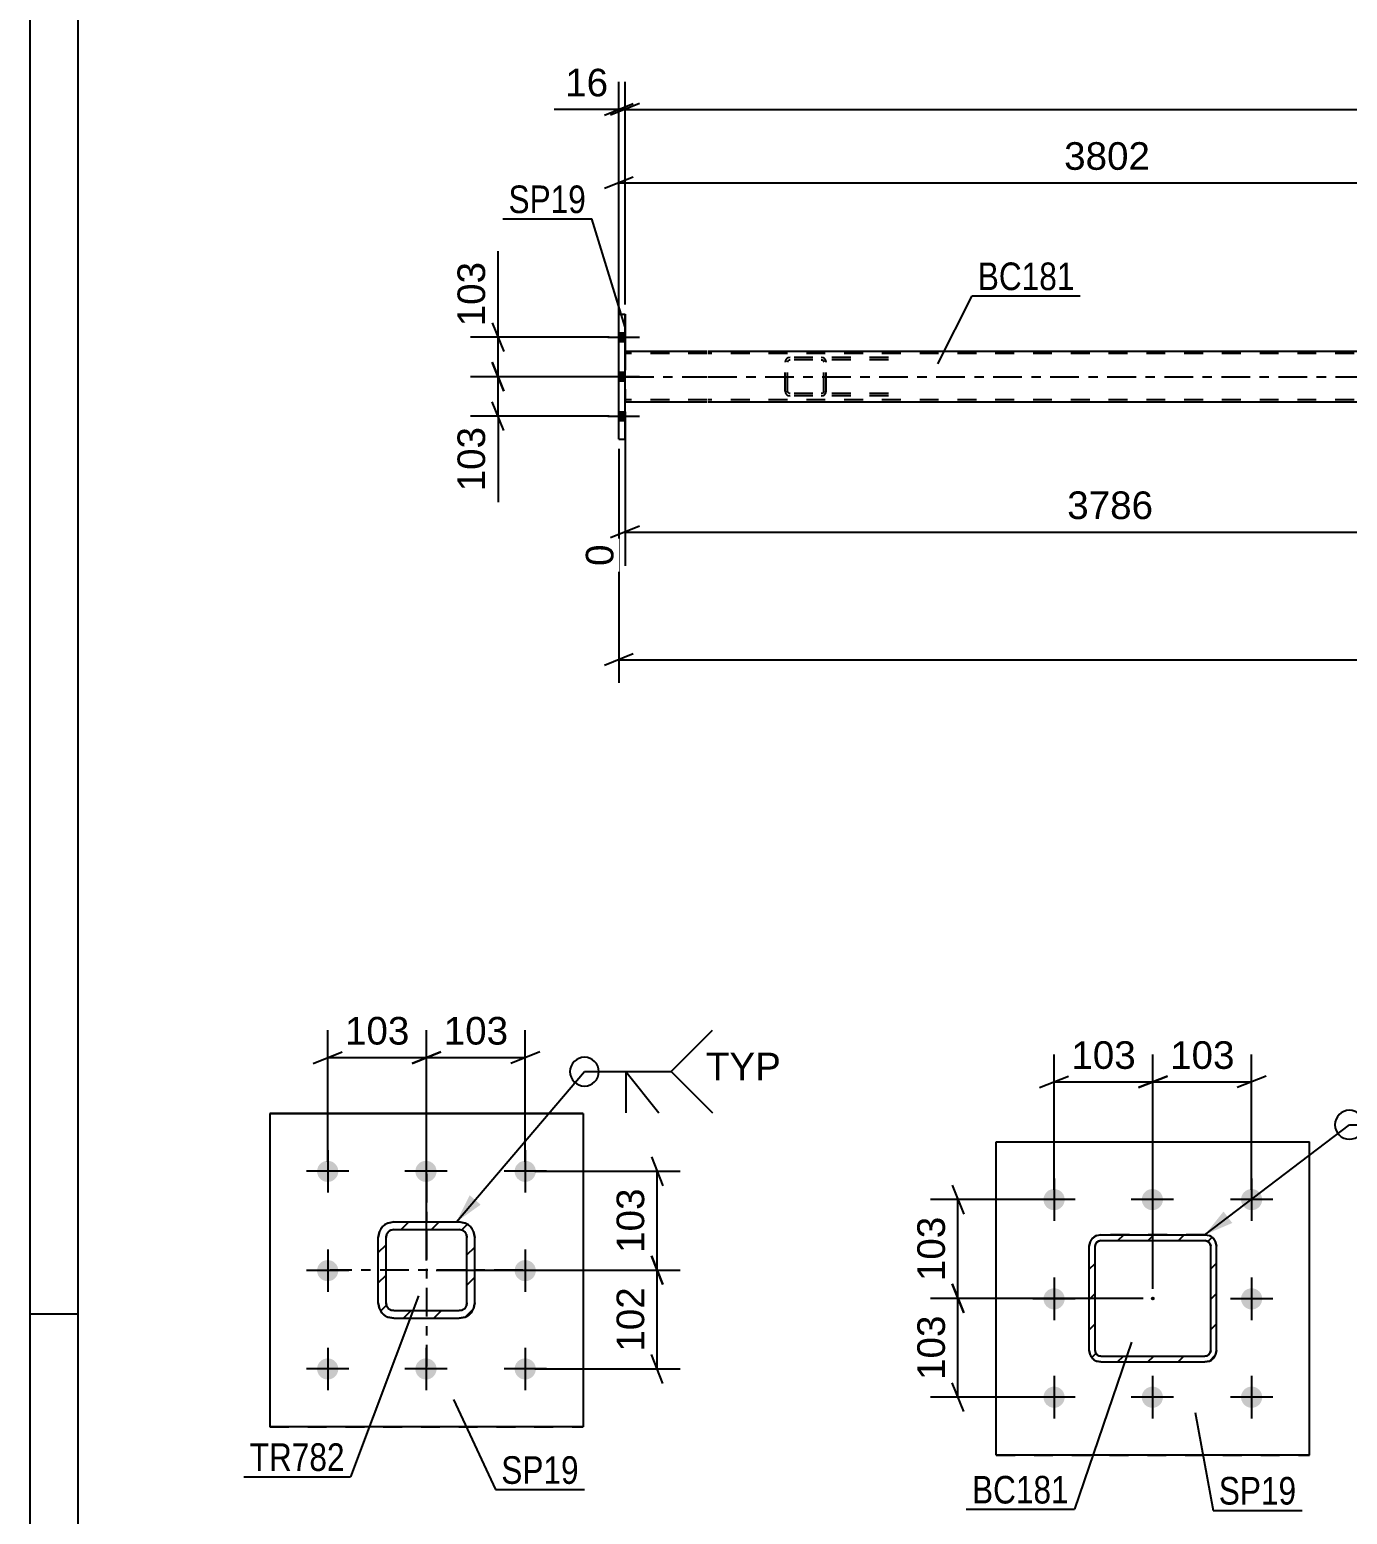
# Model space of a CAD drawing. Header units: millimetres. Extents: x 0 to 841, y 0 to 594.
# Drawn here: x 0 to 136.7, y 128.2 to 282.2 of the extents above; entities that cross this region are included whole.
import ezdxf

# ---------------------------------------------------------------- set-up
doc = ezdxf.new("R2010")
doc.units = ezdxf.units.MM
doc.linetypes.add('DXK_LINE_DOT2', pattern=[3.9198, 1.9599, -1.9599])
doc.linetypes.add('DXK_LINE_DOT3', pattern=[5.9187, 2.979, -0.9799, 0.9799, -0.9799])
doc.styles.add('Arial', font='ARIAL.TTF', dxfattribs={"height": 0.2})
doc.styles.add('Arial Narrow', font='ARIALN.TTF', dxfattribs={"height": 0.2})

# ---------------------------------------------------------------- blocks, each defined once
blk = doc.blocks.new('Unknown-318464264-1115')
at = {"color": 5, "linetype": 'Continuous'}
for p, q in [((0, 594), (0, 0)), ((5, 589), (5, 5)), ((5, 149), (0, 149))]:
    blk.add_line(p, q, dxfattribs=at)
blk = doc.blocks.new('Part-318464264-5339 - 5193')
at = {"linetype": 'Continuous'}
h = blk.add_hatch(dxfattribs=at)
h.set_pattern_fill('', scale=0.7, style=0, pattern_type=0)
h.set_pattern_definition([(45, (45.1884, 148.6788), (-1.57154, 1.57154), [])])
h.paths.add_polyline_path([(44.58, 148.56), (45.19, 148.68), (45.71, 149.03), (46.05, 149.54), (46.18, 150.16), (46.18, 156.96), (46.05, 157.57), (45.71, 158.09), (45.19, 158.44), (44.58, 158.56), (37.78, 158.56), (37.16, 158.44), (36.64, 158.09), (36.3, 157.57), (36.18, 156.96), (36.18, 150.16), (36.3, 149.54), (36.64, 149.03), (37.16, 148.68), (37.78, 148.56)])
h.paths.add_polyline_path([(37.78, 149.36), (37.47, 149.42), (37.21, 149.59), (37.04, 149.85), (36.98, 150.16), (36.98, 156.96), (37.04, 157.26), (37.21, 157.52), (37.47, 157.7), (37.78, 157.76), (44.58, 157.76), (44.88, 157.7), (45.14, 157.52), (45.32, 157.26), (45.38, 156.96), (45.38, 150.16), (45.32, 149.85), (45.14, 149.59), (44.88, 149.42), (44.58, 149.36)])
at = {"color": 7, "linetype": 'DXK_LINE_DOT3'}
for p, q in [((41.18, 163.56), (41.18, 143.56)), ((51.18, 153.56), (31.18, 153.56))]:
    blk.add_line(p, q, dxfattribs=at)
at = {"color": 7, "linetype": 'DXK_LINE_DOT2'}
for p, q in [((36.18, 156.96), (36.3, 157.57)), ((37.04, 157.26), (36.98, 156.96)), ((37.16, 158.44), (37.78, 158.56)), ((37.78, 157.76), (37.47, 157.7)), ((37.78, 158.56), (44.58, 158.56)), ((37.78, 157.76), (44.58, 157.76)), ((44.58, 158.56), (45.19, 158.44)), ((44.88, 157.7), (44.58, 157.76)), ((45.38, 156.96), (45.32, 157.26)), ((46.05, 157.57), (46.18, 156.96)), ((36.18, 150.16), (36.18, 156.96)), ((36.98, 150.16), (36.98, 156.96)), ((45.38, 150.16), (45.38, 156.96)), ((46.18, 150.16), (46.18, 156.96)), ((36.3, 149.54), (36.18, 150.16)), ((36.98, 150.16), (37.04, 149.85)), ((37.47, 149.42), (37.78, 149.36)), ((44.58, 149.36), (44.88, 149.42)), ((45.32, 149.85), (45.38, 150.16)), ((46.18, 150.16), (46.05, 149.54)), ((37.78, 148.56), (37.16, 148.68)), ((37.78, 149.36), (44.58, 149.36)), ((37.78, 148.56), (44.58, 148.56)), ((45.19, 148.68), (44.58, 148.56))]:
    blk.add_line(p, q, dxfattribs=at)
at = {"color": 2, "linetype": 'Continuous'}
for p, q in [((36.3, 157.57), (36.18, 156.96)), ((36.98, 156.96), (37.04, 157.26)), ((37.78, 158.56), (37.16, 158.44)), ((37.47, 157.7), (37.78, 157.76)), ((37.78, 158.56), (44.58, 158.56)), ((37.78, 157.76), (44.58, 157.76)), ((45.19, 158.44), (44.58, 158.56)), ((44.58, 157.76), (44.88, 157.7)), ((45.32, 157.26), (45.38, 156.96)), ((46.18, 156.96), (46.05, 157.57)), ((36.18, 150.16), (36.18, 156.96)), ((36.98, 150.16), (36.98, 156.96)), ((45.38, 150.16), (45.38, 156.96)), ((46.18, 150.16), (46.18, 156.96)), ((36.18, 150.16), (36.3, 149.54)), ((37.04, 149.85), (36.98, 150.16)), ((37.78, 149.36), (37.47, 149.42)), ((44.88, 149.42), (44.58, 149.36)), ((45.38, 150.16), (45.32, 149.85)), ((46.05, 149.54), (46.18, 150.16)), ((37.16, 148.68), (37.78, 148.56)), ((37.78, 149.36), (44.58, 149.36)), ((37.78, 148.56), (44.58, 148.56)), ((44.58, 148.56), (45.19, 148.68))]:
    blk.add_line(p, q, dxfattribs=at)
at = {"color": 7, "linetype": 'DXK_LINE_DOT2'}
for centre, radius, start, end in [((37.78, 156.96), 1.6, 112.5, 157.5), ((37.78, 156.96), 0.8, 112.5, 157.5), ((44.58, 156.96), 0.8, 22.5, 67.5), ((44.58, 156.96), 1.6, 22.5, 67.5), ((37.78, 150.16), 1.6, 202.5, 247.5), ((37.78, 150.16), 0.8, 202.5, 247.5), ((44.58, 150.16), 0.8, 292.5, 337.5), ((44.58, 150.16), 1.6, 292.5, 337.5)]:
    blk.add_arc(centre, radius, start, end, dxfattribs=at)
at = {"color": 2, "linetype": 'Continuous'}
for centre, radius, start, end in [((37.78, 156.96), 1.6, 112.5, 157.5), ((37.78, 156.96), 0.8, 112.5, 157.5), ((44.58, 156.96), 0.8, 22.5, 67.5), ((44.58, 156.96), 1.6, 22.5, 67.5), ((37.78, 150.16), 1.6, 202.5, 247.5), ((37.78, 150.16), 0.8, 202.5, 247.5), ((44.58, 150.16), 0.8, 292.5, 337.5), ((44.58, 150.16), 1.6, 292.5, 337.5)]:
    blk.add_arc(centre, radius, start, end, dxfattribs=at)
blk = doc.blocks.new('Bolt-318464264-5227 - 5193')
at = {"linetype": 'Continuous'}
for points in [[(30.93, 164.91), (31.15, 164.88), (31.37, 164.81), (31.57, 164.7), (31.74, 164.54), (31.88, 164.36), (31.97, 164.15), (32.02, 163.92), (32.02, 163.69), (31.97, 163.47), (31.88, 163.26), (31.74, 163.07), (31.57, 162.92), (31.37, 162.8), (31.15, 162.73), (30.93, 162.71), (30.7, 162.73), (30.48, 162.8), (30.28, 162.92), (30.11, 163.07), (29.97, 163.26), (29.88, 163.47), (29.83, 163.69), (29.83, 163.92), (29.88, 164.15), (29.97, 164.36), (30.11, 164.54), (30.28, 164.7), (30.48, 164.81), (30.7, 164.88)], [(41.13, 164.91), (41.35, 164.88), (41.57, 164.81), (41.77, 164.7), (41.94, 164.54), (42.08, 164.36), (42.17, 164.15), (42.22, 163.92), (42.22, 163.69), (42.17, 163.47), (42.08, 163.26), (41.94, 163.07), (41.77, 162.92), (41.57, 162.8), (41.35, 162.73), (41.13, 162.71), (40.9, 162.73), (40.68, 162.8), (40.48, 162.92), (40.31, 163.07), (40.17, 163.26), (40.08, 163.47), (40.03, 163.69), (40.03, 163.92), (40.08, 164.15), (40.17, 164.36), (40.31, 164.54), (40.48, 164.7), (40.68, 164.81), (40.9, 164.88)], [(51.43, 164.91), (51.65, 164.88), (51.87, 164.81), (52.07, 164.7), (52.24, 164.54), (52.38, 164.36), (52.47, 164.15), (52.52, 163.92), (52.52, 163.69), (52.47, 163.47), (52.38, 163.26), (52.24, 163.07), (52.07, 162.92), (51.87, 162.8), (51.65, 162.73), (51.43, 162.71), (51.2, 162.73), (50.98, 162.8), (50.78, 162.92), (50.61, 163.07), (50.47, 163.26), (50.38, 163.47), (50.33, 163.69), (50.33, 163.92), (50.38, 164.15), (50.47, 164.36), (50.61, 164.54), (50.78, 164.7), (50.98, 164.81), (51.2, 164.88)], [(30.93, 154.61), (31.15, 154.58), (31.37, 154.51), (31.57, 154.4), (31.74, 154.24), (31.88, 154.06), (31.97, 153.85), (32.02, 153.62), (32.02, 153.39), (31.97, 153.17), (31.88, 152.96), (31.74, 152.77), (31.57, 152.62), (31.37, 152.5), (31.15, 152.43), (30.93, 152.41), (30.7, 152.43), (30.48, 152.5), (30.28, 152.62), (30.11, 152.77), (29.97, 152.96), (29.88, 153.17), (29.83, 153.39), (29.83, 153.62), (29.88, 153.85), (29.97, 154.06), (30.11, 154.24), (30.28, 154.4), (30.48, 154.51), (30.7, 154.58)], [(51.43, 154.61), (51.65, 154.58), (51.87, 154.51), (52.07, 154.4), (52.24, 154.24), (52.38, 154.06), (52.47, 153.85), (52.52, 153.62), (52.52, 153.39), (52.47, 153.17), (52.38, 152.96), (52.24, 152.77), (52.07, 152.62), (51.87, 152.5), (51.65, 152.43), (51.43, 152.41), (51.2, 152.43), (50.98, 152.5), (50.78, 152.62), (50.61, 152.77), (50.47, 152.96), (50.38, 153.17), (50.33, 153.39), (50.33, 153.62), (50.38, 153.85), (50.47, 154.06), (50.61, 154.24), (50.78, 154.4), (50.98, 154.51), (51.2, 154.58)], [(30.93, 144.41), (31.15, 144.38), (31.37, 144.31), (31.57, 144.2), (31.74, 144.04), (31.88, 143.86), (31.97, 143.65), (32.02, 143.42), (32.02, 143.19), (31.97, 142.97), (31.88, 142.76), (31.74, 142.57), (31.57, 142.42), (31.37, 142.3), (31.15, 142.23), (30.93, 142.21), (30.7, 142.23), (30.48, 142.3), (30.28, 142.42), (30.11, 142.57), (29.97, 142.76), (29.88, 142.97), (29.83, 143.19), (29.83, 143.42), (29.88, 143.65), (29.97, 143.86), (30.11, 144.04), (30.28, 144.2), (30.48, 144.31), (30.7, 144.38)], [(41.13, 144.41), (41.35, 144.38), (41.57, 144.31), (41.77, 144.2), (41.94, 144.04), (42.08, 143.86), (42.17, 143.65), (42.22, 143.42), (42.22, 143.19), (42.17, 142.97), (42.08, 142.76), (41.94, 142.57), (41.77, 142.42), (41.57, 142.3), (41.35, 142.23), (41.13, 142.21), (40.9, 142.23), (40.68, 142.3), (40.48, 142.42), (40.31, 142.57), (40.17, 142.76), (40.08, 142.97), (40.03, 143.19), (40.03, 143.42), (40.08, 143.65), (40.17, 143.86), (40.31, 144.04), (40.48, 144.2), (40.68, 144.31), (40.9, 144.38)], [(51.43, 144.41), (51.65, 144.38), (51.87, 144.31), (52.07, 144.2), (52.24, 144.04), (52.38, 143.86), (52.47, 143.65), (52.52, 143.42), (52.52, 143.19), (52.47, 142.97), (52.38, 142.76), (52.24, 142.57), (52.07, 142.42), (51.87, 142.3), (51.65, 142.23), (51.43, 142.21), (51.2, 142.23), (50.98, 142.3), (50.78, 142.42), (50.61, 142.57), (50.47, 142.76), (50.38, 142.97), (50.33, 143.19), (50.33, 143.42), (50.38, 143.65), (50.47, 143.86), (50.61, 144.04), (50.78, 144.2), (50.98, 144.31), (51.2, 144.38)]]:
    blk.add_hatch(color=1, dxfattribs=at).paths.add_polyline_path(points)
at = {"color": 1, "linetype": 'Continuous'}
for p, q in [((30.93, 166.01), (30.93, 161.61)), ((41.13, 166.01), (41.13, 161.61)), ((51.43, 166.01), (51.43, 161.61)), ((33.13, 163.81), (28.73, 163.81)), ((43.33, 163.81), (38.93, 163.81)), ((53.63, 163.81), (49.23, 163.81)), ((30.93, 155.71), (30.93, 151.31)), ((51.43, 155.71), (51.43, 151.31)), ((33.13, 153.51), (28.73, 153.51)), ((53.63, 153.51), (49.23, 153.51)), ((30.93, 145.51), (30.93, 141.11)), ((41.13, 145.51), (41.13, 141.11)), ((51.43, 145.51), (51.43, 141.11)), ((33.13, 143.31), (28.73, 143.31)), ((43.33, 143.31), (38.93, 143.31)), ((53.63, 143.31), (49.23, 143.31))]:
    blk.add_line(p, q, dxfattribs=at)
blk = doc.blocks.new('Part-318464264-5354 - 5193')
at = {"color": 2, "linetype": 'Continuous'}
for p, q in [((24.93, 169.81), (24.93, 169.81)), ((24.93, 169.81), (57.43, 169.81)), ((57.43, 169.81), (24.93, 169.81)), ((24.93, 169.81), (24.93, 169.81)), ((24.93, 169.81), (24.93, 137.31)), ((57.43, 169.81), (57.43, 169.81)), ((57.43, 169.81), (57.43, 137.31)), ((57.43, 137.31), (24.93, 137.31))]:
    blk.add_line(p, q, dxfattribs=at)
at = {"color": 7, "linetype": 'DXK_LINE_DOT2'}
blk.add_line((24.93, 137.31), (57.43, 137.31), dxfattribs=at)
blk = doc.blocks.new('Bolt-318464264-5082 - 4964')
at = {"linetype": 'Continuous'}
for points in [[(106.31, 161.98), (106.54, 161.95), (106.76, 161.88), (106.95, 161.77), (107.13, 161.61), (107.26, 161.43), (107.35, 161.22), (107.4, 160.99), (107.4, 160.76), (107.35, 160.54), (107.26, 160.33), (107.13, 160.14), (106.95, 159.99), (106.76, 159.87), (106.54, 159.8), (106.31, 159.78), (106.08, 159.8), (105.86, 159.87), (105.66, 159.99), (105.49, 160.14), (105.36, 160.33), (105.26, 160.54), (105.21, 160.76), (105.21, 160.99), (105.26, 161.22), (105.36, 161.43), (105.49, 161.61), (105.66, 161.77), (105.86, 161.88), (106.08, 161.95)], [(116.51, 161.98), (116.74, 161.95), (116.96, 161.88), (117.15, 161.77), (117.33, 161.61), (117.46, 161.43), (117.55, 161.22), (117.6, 160.99), (117.6, 160.76), (117.55, 160.54), (117.46, 160.33), (117.33, 160.14), (117.15, 159.99), (116.96, 159.87), (116.74, 159.8), (116.51, 159.78), (116.28, 159.8), (116.06, 159.87), (115.86, 159.99), (115.69, 160.14), (115.56, 160.33), (115.46, 160.54), (115.41, 160.76), (115.41, 160.99), (115.46, 161.22), (115.56, 161.43), (115.69, 161.61), (115.86, 161.77), (116.06, 161.88), (116.28, 161.95)], [(126.81, 161.98), (127.04, 161.95), (127.26, 161.88), (127.45, 161.77), (127.63, 161.61), (127.76, 161.43), (127.85, 161.22), (127.9, 160.99), (127.9, 160.76), (127.85, 160.54), (127.76, 160.33), (127.63, 160.14), (127.45, 159.99), (127.26, 159.87), (127.04, 159.8), (126.81, 159.78), (126.58, 159.8), (126.36, 159.87), (126.16, 159.99), (125.99, 160.14), (125.86, 160.33), (125.76, 160.54), (125.71, 160.76), (125.71, 160.99), (125.76, 161.22), (125.86, 161.43), (125.99, 161.61), (126.16, 161.77), (126.36, 161.88), (126.58, 161.95)], [(106.31, 151.68), (106.54, 151.65), (106.76, 151.58), (106.95, 151.47), (107.13, 151.31), (107.26, 151.13), (107.35, 150.92), (107.4, 150.69), (107.4, 150.46), (107.35, 150.24), (107.26, 150.03), (107.13, 149.84), (106.95, 149.69), (106.76, 149.57), (106.54, 149.5), (106.31, 149.48), (106.08, 149.5), (105.86, 149.57), (105.66, 149.69), (105.49, 149.84), (105.36, 150.03), (105.26, 150.24), (105.21, 150.46), (105.21, 150.69), (105.26, 150.92), (105.36, 151.13), (105.49, 151.31), (105.66, 151.47), (105.86, 151.58), (106.08, 151.65)], [(126.81, 151.68), (127.04, 151.65), (127.26, 151.58), (127.45, 151.47), (127.63, 151.31), (127.76, 151.13), (127.85, 150.92), (127.9, 150.69), (127.9, 150.46), (127.85, 150.24), (127.76, 150.03), (127.63, 149.84), (127.45, 149.69), (127.26, 149.57), (127.04, 149.5), (126.81, 149.48), (126.58, 149.5), (126.36, 149.57), (126.16, 149.69), (125.99, 149.84), (125.86, 150.03), (125.76, 150.24), (125.71, 150.46), (125.71, 150.69), (125.76, 150.92), (125.86, 151.13), (125.99, 151.31), (126.16, 151.47), (126.36, 151.58), (126.58, 151.65)], [(106.31, 141.48), (106.54, 141.45), (106.76, 141.38), (106.95, 141.27), (107.13, 141.11), (107.26, 140.93), (107.35, 140.72), (107.4, 140.49), (107.4, 140.26), (107.35, 140.04), (107.26, 139.83), (107.13, 139.64), (106.95, 139.49), (106.76, 139.37), (106.54, 139.3), (106.31, 139.28), (106.08, 139.3), (105.86, 139.37), (105.66, 139.49), (105.49, 139.64), (105.36, 139.83), (105.26, 140.04), (105.21, 140.26), (105.21, 140.49), (105.26, 140.72), (105.36, 140.93), (105.49, 141.11), (105.66, 141.27), (105.86, 141.38), (106.08, 141.45)], [(116.51, 141.48), (116.74, 141.45), (116.96, 141.38), (117.15, 141.27), (117.33, 141.11), (117.46, 140.93), (117.55, 140.72), (117.6, 140.49), (117.6, 140.26), (117.55, 140.04), (117.46, 139.83), (117.33, 139.64), (117.15, 139.49), (116.96, 139.37), (116.74, 139.3), (116.51, 139.28), (116.28, 139.3), (116.06, 139.37), (115.86, 139.49), (115.69, 139.64), (115.56, 139.83), (115.46, 140.04), (115.41, 140.26), (115.41, 140.49), (115.46, 140.72), (115.56, 140.93), (115.69, 141.11), (115.86, 141.27), (116.06, 141.38), (116.28, 141.45)], [(126.81, 141.48), (127.04, 141.45), (127.26, 141.38), (127.45, 141.27), (127.63, 141.11), (127.76, 140.93), (127.85, 140.72), (127.9, 140.49), (127.9, 140.26), (127.85, 140.04), (127.76, 139.83), (127.63, 139.64), (127.45, 139.49), (127.26, 139.37), (127.04, 139.3), (126.81, 139.28), (126.58, 139.3), (126.36, 139.37), (126.16, 139.49), (125.99, 139.64), (125.86, 139.83), (125.76, 140.04), (125.71, 140.26), (125.71, 140.49), (125.76, 140.72), (125.86, 140.93), (125.99, 141.11), (126.16, 141.27), (126.36, 141.38), (126.58, 141.45)]]:
    blk.add_hatch(color=1, dxfattribs=at).paths.add_polyline_path(points)
at = {"color": 1, "linetype": 'Continuous'}
for p, q in [((106.31, 163.08), (106.31, 158.68)), ((116.51, 163.08), (116.51, 158.68)), ((126.81, 163.08), (126.81, 158.68)), ((108.51, 160.88), (104.11, 160.88)), ((118.71, 160.88), (114.31, 160.88)), ((129.01, 160.88), (124.61, 160.88)), ((106.31, 152.78), (106.31, 148.38)), ((126.81, 152.78), (126.81, 148.38)), ((108.51, 150.58), (104.11, 150.58)), ((129.01, 150.58), (124.61, 150.58)), ((106.31, 142.58), (106.31, 138.18)), ((116.51, 142.58), (116.51, 138.18)), ((126.81, 142.58), (126.81, 138.18)), ((108.51, 140.38), (104.11, 140.38)), ((118.71, 140.38), (114.31, 140.38)), ((129.01, 140.38), (124.61, 140.38))]:
    blk.add_line(p, q, dxfattribs=at)
blk = doc.blocks.new('Part-318464264-5014 - 4964')
at = {"color": 2, "linetype": 'Continuous'}
for p, q in [((100.31, 134.38), (100.31, 166.88)), ((100.31, 166.88), (132.81, 166.88)), ((132.81, 134.38), (132.81, 166.88)), ((100.31, 134.38), (100.31, 134.38)), ((132.81, 134.38), (100.31, 134.38)), ((132.81, 134.38), (132.81, 134.38))]:
    blk.add_line(p, q, dxfattribs=at)
at = {"color": 7, "linetype": 'DXK_LINE_DOT2'}
for p, q in [((100.31, 166.88), (132.81, 166.88)), ((100.31, 134.38), (132.81, 134.38))]:
    blk.add_line(p, q, dxfattribs=at)
blk = doc.blocks.new('Part-318464264-4998 - 4964')
at = {"linetype": 'Continuous'}
h = blk.add_hatch(dxfattribs=at)
h.set_pattern_fill('', scale=0.7, style=0, pattern_type=0)
h.set_pattern_definition([(45, (122.417, 144.1174), (-1.57154, 1.57154), [])])
h.paths.add_polyline_path([(121.96, 144.03), (122.42, 144.12), (122.81, 144.38), (123.07, 144.77), (123.16, 145.23), (123.16, 156.03), (123.07, 156.49), (122.81, 156.87), (122.42, 157.13), (121.96, 157.23), (111.16, 157.23), (110.7, 157.13), (110.31, 156.87), (110.05, 156.49), (109.96, 156.03), (109.96, 145.23), (110.05, 144.77), (110.31, 144.38), (110.7, 144.12), (111.16, 144.03)])
h.paths.add_polyline_path([(111.16, 144.63), (110.93, 144.67), (110.73, 144.8), (110.6, 145), (110.56, 145.23), (110.56, 156.03), (110.6, 156.26), (110.73, 156.45), (110.93, 156.58), (111.16, 156.63), (121.96, 156.63), (122.19, 156.58), (122.38, 156.45), (122.51, 156.26), (122.56, 156.03), (122.56, 145.23), (122.51, 145), (122.38, 144.8), (122.19, 144.67), (121.96, 144.63)])
blk.add_hatch(color=246, dxfattribs=at).paths.add_polyline_path([(116.56, 150.53, -1), (116.56, 150.73, -1)])
at = {"color": 7, "linetype": 'DXK_LINE_DOT2'}
for p, q in [((110.7, 157.14), (111.16, 157.23)), ((121.96, 157.23), (111.16, 157.23)), ((111.16, 157.23), (111.16, 157.23)), ((121.96, 157.23), (122.42, 157.14)), ((122.42, 157.14), (122.42, 157.14)), ((109.96, 156.03), (110.05, 156.49)), ((109.96, 145.23), (109.96, 156.03)), ((110.6, 156.26), (110.56, 156.03)), ((110.56, 145.23), (110.56, 156.03)), ((110.73, 156.45), (110.6, 156.26)), ((110.93, 156.58), (110.73, 156.45)), ((111.16, 156.63), (110.93, 156.58)), ((111.16, 156.63), (121.96, 156.63)), ((122.19, 156.58), (121.96, 156.63)), ((122.38, 156.45), (122.19, 156.58)), ((122.51, 156.26), (122.38, 156.45)), ((122.56, 156.03), (122.51, 156.26)), ((122.56, 145.23), (122.56, 156.03)), ((123.07, 156.49), (123.16, 156.03)), ((123.16, 145.23), (123.16, 156.03)), ((110.05, 144.77), (109.96, 145.23)), ((110.56, 145.23), (110.6, 145)), ((110.6, 145), (110.73, 144.8)), ((110.73, 144.8), (110.93, 144.67)), ((122.19, 144.67), (122.38, 144.8)), ((122.38, 144.8), (122.51, 145)), ((122.51, 145), (122.56, 145.23)), ((123.16, 145.23), (123.07, 144.77)), ((111.16, 144.03), (110.7, 144.12)), ((110.93, 144.67), (111.16, 144.63)), ((111.16, 144.63), (121.96, 144.63)), ((111.16, 144.03), (121.96, 144.03)), ((121.96, 144.63), (122.19, 144.67)), ((122.42, 144.12), (121.96, 144.03))]:
    blk.add_line(p, q, dxfattribs=at)
at = {"color": 2, "linetype": 'Continuous'}
for p, q in [((111.16, 157.23), (110.7, 157.13)), ((111.16, 157.23), (111.16, 157.23)), ((111.16, 157.23), (121.96, 157.23)), ((121.96, 157.23), (121.96, 157.23)), ((122.42, 157.13), (121.96, 157.23)), ((110.05, 156.49), (109.96, 156.03)), ((109.96, 156.03), (109.96, 156.03)), ((109.96, 145.23), (109.96, 156.03)), ((110.56, 156.03), (110.6, 156.26)), ((110.56, 156.03), (110.56, 156.03)), ((110.56, 145.23), (110.56, 156.03)), ((110.6, 156.26), (110.73, 156.45)), ((110.73, 156.45), (110.93, 156.58)), ((110.93, 156.58), (111.16, 156.63)), ((111.16, 156.63), (111.16, 156.63)), ((111.16, 156.63), (121.96, 156.63)), ((121.96, 156.63), (121.96, 156.63)), ((121.96, 156.63), (122.19, 156.58)), ((122.19, 156.58), (122.38, 156.45)), ((122.38, 156.45), (122.51, 156.26)), ((122.51, 156.26), (122.56, 156.03)), ((122.56, 156.03), (122.56, 156.03)), ((122.56, 145.23), (122.56, 156.03)), ((123.16, 156.03), (123.07, 156.49)), ((123.16, 156.03), (123.16, 156.03)), ((123.16, 145.23), (123.16, 156.03)), ((109.96, 145.23), (109.96, 145.23)), ((109.96, 145.23), (110.05, 144.77)), ((110.56, 145.23), (110.56, 145.23)), ((110.6, 145), (110.56, 145.23)), ((110.73, 144.8), (110.6, 145)), ((110.93, 144.67), (110.73, 144.8)), ((122.38, 144.8), (122.19, 144.67)), ((122.51, 145), (122.38, 144.8)), ((122.56, 145.23), (122.51, 145)), ((122.56, 145.23), (122.56, 145.23)), ((123.07, 144.77), (123.16, 145.23)), ((123.16, 145.23), (123.16, 145.23)), ((110.7, 144.12), (111.16, 144.03)), ((111.16, 144.63), (110.93, 144.67)), ((111.16, 144.63), (111.16, 144.63)), ((111.16, 144.63), (121.96, 144.63)), ((111.16, 144.03), (111.16, 144.03)), ((111.16, 144.03), (121.96, 144.03)), ((122.19, 144.67), (121.96, 144.63)), ((121.96, 144.63), (121.96, 144.63)), ((121.96, 144.03), (122.42, 144.12)), ((121.96, 144.03), (121.96, 144.03))]:
    blk.add_line(p, q, dxfattribs=at)
at = {"color": 7, "linetype": 'DXK_LINE_DOT3'}
blk.add_line((116.56, 150.63), (116.56, 150.63), dxfattribs=at)
at = {"color": 246, "linetype": 'DXK_LINE_DOT2'}
blk.add_line((116.56, 150.63), (116.56, 150.63), dxfattribs=at)
at = {"color": 246, "linetype": 'Continuous'}
blk.add_circle((116.56, 150.63), 0.1, dxfattribs=at)
at = {"color": 7, "linetype": 'DXK_LINE_DOT2'}
for centre, start, end in [((111.16, 156.03), 112.5, 157.5), ((121.96, 156.03), 22.5, 67.5), ((111.16, 145.23), 202.5, 247.5), ((121.96, 145.23), 292.5, 337.5)]:
    blk.add_arc(centre, 1.2, start, end, dxfattribs=at)
at = {"color": 2, "linetype": 'Continuous'}
for centre, start, end in [((111.16, 156.03), 112.5, 157.5), ((121.96, 156.03), 22.5, 67.5), ((111.16, 145.23), 202.5, 247.5), ((121.96, 145.23), 292.5, 337.5)]:
    blk.add_arc(centre, 1.2, start, end, dxfattribs=at)
blk = doc.blocks.new('Part-318464264-4550 - 4418')
at = {"color": 2, "linetype": 'Continuous'}
for p, q in [((61.78, 248.85), (61.78, 248.89)), ((61.78, 248.89), (70.3, 248.89)), ((70.4, 248.89), (729.33, 248.89)), ((61.78, 243.61), (61.78, 243.64)), ((70.3, 243.61), (61.78, 243.61)), ((161.65, 243.61), (70.4, 243.61))]:
    blk.add_line(p, q, dxfattribs=at)
at = {"color": 7, "linetype": 'DXK_LINE_DOT2'}
for p, q in [((61.78, 248.89), (61.78, 248.85)), ((61.78, 248.85), (61.78, 248.75)), ((61.78, 248.75), (61.78, 248.85)), ((61.78, 248.75), (61.78, 248.59)), ((61.78, 248.59), (61.78, 248.75)), ((70.3, 248.65), (61.78, 248.65)), ((61.78, 248.63), (61.78, 248.65)), ((61.78, 248.63), (61.78, 248.65)), ((61.78, 248.5), (61.78, 248.63)), ((61.78, 248.59), (61.78, 248.63)), ((61.78, 243.9), (61.78, 248.59)), ((61.78, 243.9), (61.78, 248.59)), ((61.78, 248.58), (61.78, 248.59)), ((61.78, 248.5), (61.78, 248.58)), ((61.78, 244), (61.78, 248.5)), ((61.78, 244), (61.78, 248.5)), ((729.33, 248.65), (70.4, 248.65)), ((61.78, 244), (61.78, 243.92)), ((61.78, 243.92), (61.78, 244)), ((61.78, 243.92), (61.78, 243.87)), ((61.78, 243.87), (61.78, 243.92)), ((61.78, 243.9), (61.78, 243.75)), ((61.78, 243.75), (61.78, 243.9)), ((61.78, 243.87), (61.78, 243.85)), ((61.78, 243.85), (61.78, 243.87)), ((70.3, 243.85), (61.78, 243.85)), ((61.78, 243.75), (61.78, 243.64)), ((61.78, 243.64), (61.78, 243.75)), ((61.78, 243.64), (61.78, 243.61)), ((61.78, 243.61), (61.78, 243.61)), ((729.33, 243.85), (70.4, 243.85))]:
    blk.add_line(p, q, dxfattribs=at)
at = {"color": 7, "linetype": 'DXK_LINE_DOT3'}
for p, q in [((61.78, 246.25), (70.3, 246.25)), ((70.4, 246.25), (729.33, 246.25))]:
    blk.add_line(p, q, dxfattribs=at)
blk = doc.blocks.new('Part-318464264-4441 - 4418')
at = {"color": 7, "linetype": 'DXK_LINE_DOT2'}
for p, q in [((78.91, 248.25), (78.71, 248.21)), ((78.73, 247.94), (78.81, 247.99)), ((78.81, 247.99), (78.91, 248.01)), ((89.12, 248.25), (78.91, 248.25)), ((89.12, 248.01), (78.91, 248.01)), ((82.34, 248.21), (82.15, 248.25)), ((82.15, 248.01), (82.24, 247.99)), ((82.24, 247.99), (82.33, 247.94)), ((78.44, 247.95), (78.4, 247.77)), ((78.4, 244.73), (78.4, 247.77)), ((78.65, 247.77), (78.67, 247.86)), ((78.65, 244.73), (78.65, 247.77)), ((78.67, 247.86), (78.73, 247.94)), ((82.33, 247.94), (82.38, 247.86)), ((82.38, 247.86), (82.4, 247.77)), ((82.4, 244.73), (82.4, 247.77)), ((82.66, 247.77), (82.62, 247.95)), ((82.66, 244.73), (82.66, 247.77)), ((78.4, 244.73), (78.44, 244.54)), ((78.67, 244.64), (78.65, 244.73)), ((78.73, 244.56), (78.67, 244.64)), ((78.71, 244.28), (78.91, 244.25)), ((78.81, 244.51), (78.73, 244.56)), ((78.91, 244.49), (78.81, 244.51)), ((89.12, 244.49), (78.91, 244.49)), ((89.12, 244.25), (78.91, 244.25)), ((82.24, 244.51), (82.15, 244.49)), ((82.15, 244.25), (82.34, 244.28)), ((82.33, 244.56), (82.24, 244.51)), ((82.38, 244.64), (82.33, 244.56)), ((82.4, 244.73), (82.38, 244.64)), ((82.62, 244.54), (82.66, 244.73))]:
    blk.add_line(p, q, dxfattribs=at)
for centre, start, end in [((78.89, 247.75), 110.7583, 155.6801), ((82.16, 247.75), 24.3199, 69.2417), ((78.89, 244.75), 204.3199, 249.2417), ((82.16, 244.75), 290.7583, 335.6801)]:
    blk.add_arc(centre, 0.496, start, end, dxfattribs=at)
blk = doc.blocks.new('Bolt-318464264-4484 - 4418')
at = {"linetype": 'Continuous'}
for points in [[(61.78, 249.91), (61.78, 250.79), (61.14, 250.79), (61.14, 249.91)], [(61.78, 249.91), (61.78, 250.79), (61.14, 250.79), (61.14, 249.91)], [(61.78, 249.91), (61.78, 250.79), (61.14, 250.79), (61.14, 249.91)], [(61.78, 245.83), (61.78, 246.71), (61.14, 246.71), (61.14, 245.83)], [(61.78, 245.83), (61.78, 246.71), (61.14, 246.71), (61.14, 245.83)], [(61.78, 241.71), (61.78, 242.59), (61.14, 242.59), (61.14, 241.71)], [(61.78, 241.71), (61.78, 242.59), (61.14, 242.59), (61.14, 241.71)], [(61.78, 241.71), (61.78, 242.59), (61.14, 242.59), (61.14, 241.71)]]:
    blk.add_hatch(color=1, dxfattribs=at).paths.add_polyline_path(points)
at = {"color": 1, "linetype": 'Continuous'}
for p, q in [((59.98, 250.35), (63.3, 250.35)), ((59.98, 250.35), (63.3, 250.35)), ((59.98, 250.35), (63.3, 250.35)), ((61.14, 250.79), (61.78, 250.79)), ((61.14, 250.79), (61.78, 250.79)), ((61.14, 250.79), (61.78, 250.79)), ((61.14, 249.91), (61.78, 249.91)), ((61.14, 249.91), (61.78, 249.91)), ((61.14, 249.91), (61.78, 249.91)), ((61.14, 246.71), (61.78, 246.71)), ((61.14, 246.71), (61.78, 246.71)), ((59.98, 246.27), (63.3, 246.27)), ((59.98, 246.27), (63.3, 246.27)), ((61.14, 245.83), (61.78, 245.83)), ((61.14, 245.83), (61.78, 245.83)), ((59.98, 242.15), (63.3, 242.15)), ((59.98, 242.15), (63.3, 242.15)), ((59.98, 242.15), (63.3, 242.15)), ((61.14, 242.59), (61.78, 242.59)), ((61.14, 242.59), (61.78, 242.59)), ((61.14, 242.59), (61.78, 242.59)), ((61.14, 241.71), (61.78, 241.71)), ((61.14, 241.71), (61.78, 241.71)), ((61.14, 241.71), (61.78, 241.71))]:
    blk.add_line(p, q, dxfattribs=at)
blk = doc.blocks.new('Part-318464264-4620 - 4418')
at = {"color": 2, "linetype": 'Continuous'}
for p, q in [((61.14, 252.75), (61.78, 252.75)), ((61.14, 239.75), (61.14, 252.75)), ((61.78, 252.75), (61.78, 248.89)), ((61.78, 239.75), (61.78, 252.75)), ((61.78, 239.75), (61.78, 243.61)), ((61.14, 239.75), (61.78, 239.75))]:
    blk.add_line(p, q, dxfattribs=at)
at = {"color": 7, "linetype": 'DXK_LINE_DOT2'}
for p, q in [((61.14, 239.75), (61.14, 252.75)), ((61.78, 248.89), (61.78, 243.61))]:
    blk.add_line(p, q, dxfattribs=at)
blk = doc.blocks.new('StraightDimension-318464264-5392 - 5193')
at = {"color": 7, "linetype": 'Continuous'}
for p, q in [((41.18, 154.56), (41.18, 178.46)), ((51.43, 164.81), (51.43, 178.46)), ((39.68, 175.01), (42.68, 176.21)), ((41.18, 175.61), (51.43, 175.61)), ((52.93, 176.21), (49.93, 175.01))]:
    blk.add_line(p, q, dxfattribs=at)
at = {"color": 0}
blk.add_wipeout([(50.24, 176.36), (50.24, 180.56), (42.37, 180.56), (42.37, 176.36)], dxfattribs=at)
at = {"color": 3, "style": 'Arial'}
blk.add_text('103', height=2.865, dxfattribs=at).set_placement((42.97, 176.96))
blk = doc.blocks.new('StraightDimension-318464264-5375 - 5193')
at = {"color": 7, "linetype": 'Continuous'}
for p, q in [((30.93, 164.81), (30.93, 178.46)), ((41.18, 154.56), (41.18, 178.46)), ((29.43, 175.01), (32.43, 176.21)), ((30.93, 175.61), (41.18, 175.61)), ((42.68, 176.21), (39.68, 175.01))]:
    blk.add_line(p, q, dxfattribs=at)
at = {"color": 0}
blk.add_wipeout([(39.99, 176.36), (39.99, 180.56), (32.12, 180.56), (32.12, 176.36)], dxfattribs=at)
at = {"color": 3, "style": 'Arial'}
blk.add_text('103', height=2.865, dxfattribs=at).set_placement((32.72, 176.96))
blk = doc.blocks.new('StraightDimension-318464264-5410 - 5193')
at = {"color": 7, "linetype": 'Continuous'}
for p, q in [((64.52, 155.06), (65.72, 152.06)), ((42.18, 153.56), (67.52, 153.56)), ((65.12, 143.31), (65.12, 153.56)), ((65.72, 141.81), (64.52, 144.81)), ((52.43, 143.31), (67.52, 143.31))]:
    blk.add_line(p, q, dxfattribs=at)
at = {"color": 0}
blk.add_wipeout([(64.37, 152.37), (60.17, 152.37), (60.17, 144.5), (64.37, 144.5)], dxfattribs=at)
at = {"color": 3, "style": 'Arial'}
blk.add_text('102', height=2.865, rotation=90.0002, dxfattribs=at).set_placement((63.77, 145.1))
blk = doc.blocks.new('StraightDimension-318464264-5427 - 5193')
at = {"color": 7, "linetype": 'Continuous'}
for p, q in [((64.52, 165.31), (65.72, 162.31)), ((52.43, 163.81), (67.52, 163.81)), ((65.12, 153.56), (65.12, 163.81)), ((65.72, 152.06), (64.52, 155.06)), ((42.18, 153.56), (67.52, 153.56))]:
    blk.add_line(p, q, dxfattribs=at)
at = {"color": 0}
blk.add_wipeout([(64.37, 162.62), (60.17, 162.62), (60.17, 154.75), (64.37, 154.75)], dxfattribs=at)
at = {"color": 3, "style": 'Arial'}
blk.add_text('103', height=2.865, rotation=90.0002, dxfattribs=at).set_placement((63.77, 155.35))
blk = doc.blocks.new('StraightDimension-318464264-5163 - 4964')
at = {"color": 7, "linetype": 'Continuous'}
for p, q in [((95.73, 152.13), (96.93, 149.13)), ((115.56, 150.63), (93.48, 150.63)), ((96.33, 140.38), (96.33, 150.63)), ((96.93, 138.88), (95.73, 141.88)), ((105.31, 140.38), (93.48, 140.38))]:
    blk.add_line(p, q, dxfattribs=at)
at = {"color": 0}
blk.add_wipeout([(95.58, 149.44), (91.38, 149.44), (91.38, 141.57), (95.58, 141.57)], dxfattribs=at)
at = {"color": 3, "style": 'Arial'}
blk.add_text('103', height=2.865, rotation=90.0002, dxfattribs=at).set_placement((94.98, 142.17))
blk = doc.blocks.new('StraightDimension-318464264-5146 - 4964')
at = {"color": 7, "linetype": 'Continuous'}
for p, q in [((116.56, 151.63), (116.56, 175.94)), ((126.81, 161.88), (126.81, 175.94)), ((115.06, 172.49), (118.06, 173.69)), ((116.56, 173.09), (126.81, 173.09)), ((128.31, 173.69), (125.31, 172.49))]:
    blk.add_line(p, q, dxfattribs=at)
at = {"color": 0}
blk.add_wipeout([(125.62, 173.84), (125.62, 178.04), (117.75, 178.04), (117.75, 173.84)], dxfattribs=at)
at = {"color": 3, "style": 'Arial'}
blk.add_text('103', height=2.865, dxfattribs=at).set_placement((118.35, 174.44))
blk = doc.blocks.new('StraightDimension-318464264-5154 - 4964')
at = {"color": 7, "linetype": 'Continuous'}
for p, q in [((106.31, 161.88), (106.31, 175.94)), ((116.56, 151.63), (116.56, 175.94)), ((104.81, 172.49), (107.81, 173.69)), ((106.31, 173.09), (116.56, 173.09)), ((118.06, 173.69), (115.06, 172.49))]:
    blk.add_line(p, q, dxfattribs=at)
at = {"color": 0}
blk.add_wipeout([(115.37, 173.84), (115.37, 178.04), (107.5, 178.04), (107.5, 173.84)], dxfattribs=at)
at = {"color": 3, "style": 'Arial'}
blk.add_text('103', height=2.865, dxfattribs=at).set_placement((108.1, 174.44))
blk = doc.blocks.new('StraightDimension-318464264-5171 - 4964')
at = {"color": 7, "linetype": 'Continuous'}
for p, q in [((95.73, 162.38), (96.93, 159.38)), ((105.31, 160.88), (93.48, 160.88)), ((96.33, 150.63), (96.33, 160.88)), ((96.93, 149.13), (95.73, 152.13)), ((115.56, 150.63), (93.48, 150.63))]:
    blk.add_line(p, q, dxfattribs=at)
at = {"color": 0}
blk.add_wipeout([(95.58, 159.69), (91.38, 159.69), (91.38, 151.82), (95.58, 151.82)], dxfattribs=at)
at = {"color": 3, "style": 'Arial'}
blk.add_text('103', height=2.865, rotation=90.0002, dxfattribs=at).set_placement((94.98, 152.42))
blk = doc.blocks.new('StraightDimension-318464264-4846 - 4418')
at = {"color": 7, "linetype": 'Continuous'}
for p, q in [((48.01, 251.85), (49.21, 248.85)), ((60.14, 250.35), (45.76, 250.35)), ((48.61, 246.25), (48.61, 250.35)), ((49.21, 244.75), (48.01, 247.75)), ((60.14, 246.25), (45.76, 246.25))]:
    blk.add_line(p, q, dxfattribs=at)
at = {"color": 0}
blk.add_wipeout([(47.86, 258.74), (43.66, 258.74), (43.66, 250.87), (47.86, 250.87)], dxfattribs=at)
at = {"color": 7, "linetype": 'Continuous'}
blk.add_line((48.61, 250.35), (48.61, 259.27), dxfattribs=at)
blk.add_line((48.61, 250.35), (48.61, 259.27), dxfattribs=at)
at = {"color": 3, "style": 'Arial'}
blk.add_text('103', height=2.865, rotation=90.0002, dxfattribs=at).set_placement((47.26, 251.47))
blk = doc.blocks.new('StraightDimension-318464264-4829 - 4418')
at = {"color": 7, "linetype": 'Continuous'}
for p, q in [((61.14, 249.02), (61.14, 269.21)), ((162.45, 250.29), (162.45, 269.21)), ((62.64, 266.96), (59.64, 265.76)), ((160.95, 265.76), (163.95, 266.96)), ((61.14, 266.36), (162.45, 266.36))]:
    blk.add_line(p, q, dxfattribs=at)
at = {"color": 0}
blk.add_wipeout([(116.84, 267.11), (116.84, 271.31), (106.75, 271.31), (106.75, 267.11)], dxfattribs=at)
at = {"color": 3, "style": 'Arial'}
blk.add_text('3802', height=2.865, dxfattribs=at).set_placement((107.35, 267.71))
blk = doc.blocks.new('StraightDimension-318464264-12188 - 4418')
at = {"color": 7, "linetype": 'Continuous'}
for p, q in [((61.14, 253.75), (61.14, 276.83)), ((61.78, 253.75), (61.78, 276.83)), ((59.64, 273.38), (62.64, 274.58)), ((63.28, 274.58), (60.28, 273.38)), ((61.14, 273.98), (61.78, 273.98))]:
    blk.add_line(p, q, dxfattribs=at)
at = {"color": 0}
blk.add_wipeout([(60.62, 274.73), (60.62, 278.93), (54.97, 278.93), (54.97, 274.73)], dxfattribs=at)
at = {"color": 7, "linetype": 'Continuous'}
blk.add_line((61.14, 273.98), (54.44, 273.98), dxfattribs=at)
blk.add_line((61.14, 273.98), (54.44, 273.98), dxfattribs=at)
at = {"color": 3, "style": 'Arial'}
blk.add_text('16', height=2.865, dxfattribs=at).set_placement((55.57, 275.33))
blk = doc.blocks.new('StraightDimension-318464264-4717 - 4418')
at = {"color": 7, "linetype": 'Continuous'}
for p, q in [((61.14, 238.75), (61.14, 214.48)), ((62.64, 217.48), (59.64, 216.28)), ((61.14, 216.88), (738.59, 216.88))]:
    blk.add_line(p, q, dxfattribs=at)
blk = doc.blocks.new('StraightDimension-318464264-4770 - 4418')
at = {"color": 7, "linetype": 'Continuous'}
for p, q in [((61.78, 242.61), (61.78, 226.61)), ((162.45, 242.21), (162.45, 219.94)), ((63.28, 230.73), (60.28, 229.53)), ((61.78, 230.13), (162.45, 230.13)), ((160.95, 229.53), (163.95, 230.73))]:
    blk.add_line(p, q, dxfattribs=at)
at = {"color": 0}
blk.add_wipeout([(117.16, 230.88), (117.16, 235.08), (107.07, 235.08), (107.07, 230.88)], dxfattribs=at)
at = {"color": 0, "linetype": 'Continuous'}
for points in [[(61.18, 229.43), (56.98, 229.43), (56.98, 226.01), (61.18, 226.01)], [(161.85, 229.43), (157.65, 229.43), (157.65, 219.34), (161.85, 219.34)]]:
    blk.add_wipeout(points, dxfattribs=at)
at = {"color": 3, "style": 'Arial'}
blk.add_text('3786', height=2.865, dxfattribs=at).set_placement((107.67, 231.48))
at = {"color": 3, "linetype": 'Continuous', "style": 'Arial'}
for s, height, p in [('0', 2.87, (60.58, 226.61)), ('3786', 2.865, (161.25, 219.94))]:
    blk.add_text(s, height=height, rotation=90.0002, dxfattribs=at).set_placement(p)
blk = doc.blocks.new('StraightDimension-318464264-4854 - 4418')
at = {"color": 7, "linetype": 'Continuous'}
for p, q in [((48.01, 247.75), (49.21, 244.75)), ((60.14, 246.25), (45.76, 246.25)), ((48.61, 242.15), (48.61, 246.25)), ((49.21, 240.65), (48.01, 243.65)), ((60.14, 242.15), (45.76, 242.15))]:
    blk.add_line(p, q, dxfattribs=at)
at = {"color": 0}
blk.add_wipeout([(47.86, 241.62), (43.66, 241.62), (43.66, 233.75), (47.86, 233.75)], dxfattribs=at)
at = {"color": 7, "linetype": 'Continuous'}
blk.add_line((48.61, 242.15), (48.61, 233.23), dxfattribs=at)
blk.add_line((48.61, 242.15), (48.61, 233.23), dxfattribs=at)
at = {"color": 3, "style": 'Arial'}
blk.add_text('103', height=2.865, rotation=90.0002, dxfattribs=at).set_placement((47.26, 234.35))
blk = doc.blocks.new('StraightDimension-318464264-12187 - 4418')
at = {"color": 7, "linetype": 'Continuous'}
for p, q in [((61.78, 253.75), (61.78, 276.83)), ((63.28, 274.58), (60.28, 273.38)), ((61.78, 273.98), (737.95, 273.98))]:
    blk.add_line(p, q, dxfattribs=at)
blk = doc.blocks.new('WeldMark-318464264-5444 - 5193')
at = {"linetype": 'Continuous'}
blk.add_hatch(color=30, dxfattribs=at).paths.add_polyline_path([(46.8, 160.35), (44.28, 158.56), (45.66, 161.33)])
at = {"color": 30, "linetype": 'Continuous'}
for p, q in [((44.28, 158.56), (57.57, 174.15)), ((57.57, 174.15), (66.57, 174.15))]:
    blk.add_line(p, q, dxfattribs=at)
at = {"color": 3, "linetype": 'Continuous'}
for q in [(65.28, 169.87), (61.85, 169.87)]:
    blk.add_line((61.85, 174.15), q, dxfattribs=at)
for start, end in [(90, 270), (270, 90)]:
    blk.add_arc((57.57, 174.15), 1.5, start, end, dxfattribs=at)
at = {"color": 0, "linetype": 'Continuous'}
blk.add_wipeout([(77.94, 173.25), (77.94, 176.25), (70.17, 176.25), (70.17, 173.25)], dxfattribs=at)
blk.add_wipeout([(77.94, 173.25), (77.94, 176.25), (70.17, 176.25), (70.17, 173.25)], dxfattribs=at)
at = {"color": 3, "linetype": 'Continuous'}
for q in [(70.85, 178.44), (70.85, 169.87)]:
    blk.add_line((66.57, 174.15), q, dxfattribs=at)
at = {"color": 3, "linetype": 'Continuous', "style": 'Arial'}
blk.add_text('TYP', height=2.865, dxfattribs=at).set_placement((70.17, 173.25))
blk = doc.blocks.new('Mark-318464264-5335 - 5193')
at = {"color": 0}
blk.add_wipeout([(32.7, 132.73), (32.7, 135.73), (22.83, 135.73), (22.83, 132.73)], dxfattribs=at)
blk.add_wipeout([(32.7, 132.73), (32.7, 135.73), (22.83, 135.73), (22.83, 132.73)], dxfattribs=at)
at = {"color": 30, "linetype": 'Continuous'}
for p in [(40.36, 150.91), (22.23, 132.13)]:
    blk.add_line(p, (33.3, 132.13), dxfattribs=at)
at = {"color": 3, "style": 'Arial Narrow'}
blk.add_text('TR782', height=2.863, dxfattribs=at).set_placement((22.83, 132.73))
blk = doc.blocks.new('Mark-318464264-5350 - 5193')
at = {"color": 0}
blk.add_wipeout([(56.98, 131.39), (56.98, 134.39), (48.94, 134.39), (48.94, 131.39)], dxfattribs=at)
blk.add_wipeout([(56.98, 131.39), (56.98, 134.39), (48.94, 134.39), (48.94, 131.39)], dxfattribs=at)
at = {"color": 30, "linetype": 'Continuous'}
for p, q in [((43.97, 140.13), (48.34, 130.79)), ((48.34, 130.79), (57.58, 130.79))]:
    blk.add_line(p, q, dxfattribs=at)
at = {"color": 3, "style": 'Arial Narrow'}
blk.add_text('SP19', height=2.863, dxfattribs=at).set_placement((48.94, 131.39))
blk = doc.blocks.new('WeldMark-318464264-5179 - 4964')
at = {"linetype": 'Continuous'}
blk.add_hatch(color=30, dxfattribs=at).paths.add_polyline_path([(124.8, 158.45), (121.96, 157.23), (123.89, 159.64)])
at = {"color": 30, "linetype": 'Continuous'}
for p, q in [((121.96, 157.23), (136.95, 168.64)), ((136.95, 168.64), (145.95, 168.64))]:
    blk.add_line(p, q, dxfattribs=at)
at = {"color": 3, "linetype": 'Continuous'}
for q in [(144.66, 164.36), (141.23, 164.36)]:
    blk.add_line((141.23, 168.64), q, dxfattribs=at)
for start, end in [(90, 270), (270, 90)]:
    blk.add_arc((136.95, 168.64), 1.5, start, end, dxfattribs=at)
at = {"color": 0, "linetype": 'Continuous'}
blk.add_wipeout([(157.32, 167.74), (157.32, 170.74), (149.55, 170.74), (149.55, 167.74)], dxfattribs=at)
blk.add_wipeout([(157.32, 167.74), (157.32, 170.74), (149.55, 170.74), (149.55, 167.74)], dxfattribs=at)
at = {"color": 3, "linetype": 'Continuous'}
for q in [(150.23, 172.93), (150.23, 164.36)]:
    blk.add_line((145.95, 168.64), q, dxfattribs=at)
at = {"color": 3, "linetype": 'Continuous', "style": 'Arial'}
blk.add_text('TYP', height=2.865, dxfattribs=at).set_placement((149.55, 167.74))
blk = doc.blocks.new('Mark-318464264-5010 - 4964')
at = {"color": 0}
blk.add_wipeout([(131.44, 129.24), (131.44, 132.24), (123.4, 132.24), (123.4, 129.24)], dxfattribs=at)
blk.add_wipeout([(131.44, 129.24), (131.44, 132.24), (123.4, 132.24), (123.4, 129.24)], dxfattribs=at)
at = {"color": 30, "linetype": 'Continuous'}
for p, q in [((120.93, 138.79), (122.8, 128.64)), ((122.8, 128.64), (132.04, 128.64))]:
    blk.add_line(p, q, dxfattribs=at)
at = {"color": 3, "style": 'Arial Narrow'}
blk.add_text('SP19', height=2.863, dxfattribs=at).set_placement((123.4, 129.24))
blk = doc.blocks.new('Mark-318464264-4994 - 4964')
at = {"color": 0}
blk.add_wipeout([(107.84, 129.35), (107.84, 132.35), (97.79, 132.35), (97.79, 129.35)], dxfattribs=at)
blk.add_wipeout([(107.84, 129.35), (107.84, 132.35), (97.79, 132.35), (97.79, 129.35)], dxfattribs=at)
at = {"color": 30, "linetype": 'Continuous'}
for p in [(114.33, 146.09), (97.19, 128.75)]:
    blk.add_line(p, (108.44, 128.75), dxfattribs=at)
at = {"color": 3, "style": 'Arial Narrow'}
blk.add_text('BC181', height=2.863, dxfattribs=at).set_placement((97.79, 129.35))
blk = doc.blocks.new('Mark-318464264-4546 - 4418')
at = {"color": 0}
blk.add_wipeout([(108.43, 255.23), (108.43, 258.23), (98.39, 258.23), (98.39, 255.23)], dxfattribs=at)
blk.add_wipeout([(108.43, 255.23), (108.43, 258.23), (98.39, 258.23), (98.39, 255.23)], dxfattribs=at)
at = {"color": 30, "linetype": 'Continuous'}
for p, q in [((94.25, 247.58), (97.79, 254.63)), ((97.79, 254.63), (109.03, 254.63))]:
    blk.add_line(p, q, dxfattribs=at)
at = {"color": 3, "style": 'Arial Narrow'}
blk.add_text('BC181', height=2.863, dxfattribs=at).set_placement((98.39, 255.23))
blk = doc.blocks.new('Mark-318464264-4616 - 4418')
at = {"color": 0}
blk.add_wipeout([(57.73, 263.22), (57.73, 266.22), (49.69, 266.22), (49.69, 263.22)], dxfattribs=at)
blk.add_wipeout([(57.73, 263.22), (57.73, 266.22), (49.69, 266.22), (49.69, 263.22)], dxfattribs=at)
at = {"color": 30, "linetype": 'Continuous'}
for p in [(49.09, 262.62), (61.78, 251.38)]:
    blk.add_line(p, (58.33, 262.62), dxfattribs=at)
at = {"color": 3, "style": 'Arial Narrow'}
blk.add_text('SP19', height=2.863, dxfattribs=at).set_placement((49.69, 263.22))

msp = doc.modelspace()

# ---------------------------------------------------------------- block references
for name in ['Unknown-318464264-1115', 'Part-318464264-4620 - 4418', 'Bolt-318464264-4484 - 4418', 'Part-318464264-4550 - 4418', 'Part-318464264-4441 - 4418', 'Part-318464264-5354 - 5193', 'Part-318464264-5014 - 4964', 'Bolt-318464264-5227 - 5193', 'Part-318464264-5339 - 5193', 'Bolt-318464264-5082 - 4964', 'Part-318464264-4998 - 4964']:
    msp.add_blockref(name, (0, 0))

# ---------------------------------------------------------------- next in the draw order: block references
for name in ['StraightDimension-318464264-4846 - 4418', 'StraightDimension-318464264-4717 - 4418', 'StraightDimension-318464264-5392 - 5193', 'StraightDimension-318464264-5163 - 4964', 'Mark-318464264-5335 - 5193', 'Mark-318464264-5350 - 5193', 'Mark-318464264-5010 - 4964']:
    msp.add_blockref(name, (0, 0))

# ---------------------------------------------------------------- next in the draw order: block references
for name in ['StraightDimension-318464264-4829 - 4418', 'StraightDimension-318464264-4770 - 4418', 'StraightDimension-318464264-5375 - 5193', 'StraightDimension-318464264-5146 - 4964', 'Mark-318464264-4994 - 4964']:
    msp.add_blockref(name, (0, 0))

# ---------------------------------------------------------------- next in the draw order: block references
for name in ['StraightDimension-318464264-12188 - 4418', 'StraightDimension-318464264-4854 - 4418', 'StraightDimension-318464264-5154 - 4964', 'WeldMark-318464264-5179 - 4964', 'StraightDimension-318464264-5410 - 5193']:
    msp.add_blockref(name, (0, 0))

# ---------------------------------------------------------------- next in the draw order: block references
for name in ['StraightDimension-318464264-12187 - 4418', 'StraightDimension-318464264-5427 - 5193', 'StraightDimension-318464264-5171 - 4964']:
    msp.add_blockref(name, (0, 0))

# ---------------------------------------------------------------- next in the draw order: block references
for name in ['Mark-318464264-4616 - 4418', 'Mark-318464264-4546 - 4418', 'WeldMark-318464264-5444 - 5193']:
    msp.add_blockref(name, (0, 0))

doc.saveas('drawing.dxf')
